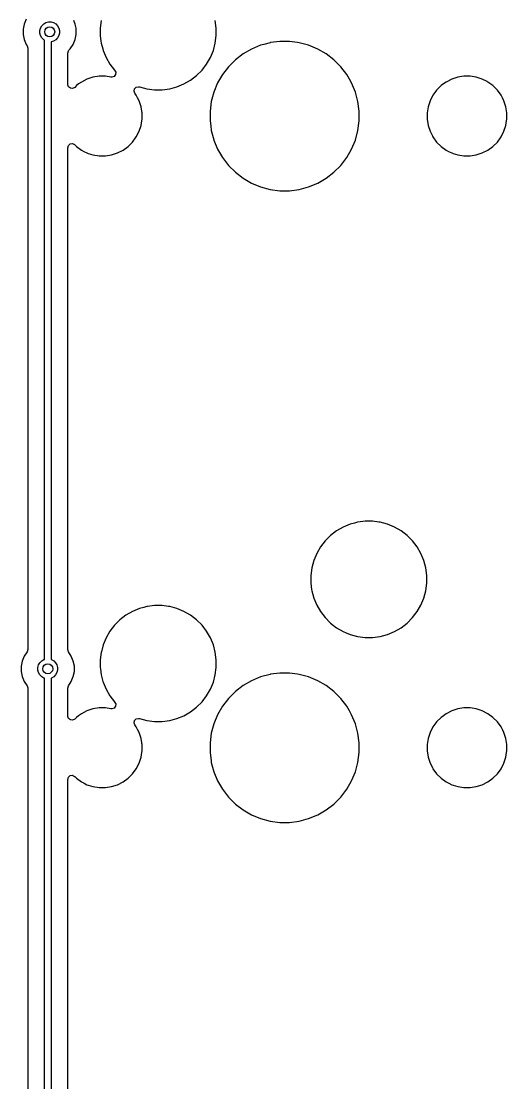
# Model space of a CAD drawing. Extents: x 3.97 to 7.28, y -6.08 to -1.4.
# Drawn here: x 4.937 to 5.514, y -3.773 to -2.512 of the extents above; entities that cross this region are included whole.
import ezdxf

# ---------------------------------------------------------------- set-up
doc = ezdxf.new("R2010")
doc.units = 0
doc.header["$MEASUREMENT"] = 0
doc.layers.add('BLACK', color=7, linetype='CONTINUOUS')

msp = doc.modelspace()

# ---------------------------------------------------------------- linework, layer by layer
at = {"layer": 'BLACK', "linetype": 'CONTINUOUS'}
for p, q in [((4.9408, -2.5158), (4.9395, -2.5219)), ((4.9431, -2.5101), (4.9408, -2.5158)), ((4.9408, -2.5158), (4.9408, -2.5158)), ((4.9594, -2.5235), (4.9602, -2.5205)), ((4.9602, -2.5205), (4.9617, -2.5178)), ((4.9617, -2.5178), (4.9639, -2.5156)), ((4.9639, -2.5156), (4.9665, -2.5141)), ((4.9665, -2.5141), (4.9695, -2.5133)), ((4.9695, -2.5133), (4.9726, -2.5133)), ((4.9726, -2.5133), (4.9756, -2.5141)), ((4.9756, -2.5141), (4.9783, -2.5156)), ((4.9783, -2.5156), (4.9804, -2.5178)), ((4.9804, -2.5178), (4.982, -2.5205)), ((4.982, -2.5205), (4.9828, -2.5235)), ((5.0014, -2.5158), (4.9996, -2.5115)), ((5.0023, -2.5205), (5.0014, -2.5158)), ((5.0026, -2.5219), (5.0023, -2.5205)), ((5.0323, -2.5115), (5.0311, -2.5205)), ((5.0311, -2.5205), (5.0311, -2.5295)), ((5.1689, -2.5205), (5.1677, -2.5115)), ((5.1689, -2.5295), (5.1689, -2.5205)), ((4.9395, -2.5219), (4.9395, -2.5281)), ((4.9395, -2.5281), (4.9408, -2.5342)), ((4.9594, -2.5265), (4.9594, -2.5235)), ((4.9602, -2.5295), (4.9594, -2.5265)), ((4.9617, -2.5322), (4.9602, -2.5295)), ((4.9639, -2.5344), (4.9617, -2.5322)), ((4.9804, -2.5322), (4.9783, -2.5344)), ((4.982, -2.5295), (4.9804, -2.5322)), ((4.9828, -2.5265), (4.982, -2.5295)), ((4.9828, -2.5235), (4.9828, -2.5265)), ((5.0014, -2.5342), (5.0026, -2.5281)), ((5.0026, -2.5281), (5.0026, -2.5219)), ((5.0026, -2.5219), (5.0026, -2.5219)), ((5.0026, -2.5219), (5.0026, -2.5219)), ((5.0311, -2.5295), (5.0319, -2.536)), ((5.1677, -2.5385), (5.1689, -2.5295)), ((4.9408, -2.5342), (4.9408, -2.5342)), ((4.9408, -2.5342), (4.9431, -2.5399)), ((4.9431, -2.5399), (4.9431, -2.5399)), ((4.9431, -2.5399), (4.9431, -2.5399)), ((4.9431, -2.5399), (4.9443, -2.5417)), ((4.9443, -2.5417), (4.9451, -2.5443)), ((4.9451, -2.5443), (4.9451, -2.5444)), ((4.9451, -2.5444), (4.9451, -3.2584)), ((4.9648, -2.5349), (4.9639, -2.5344)), ((4.9648, -3.2702), (4.9648, -2.5349)), ((4.9756, -2.5359), (4.9727, -2.5367)), ((4.9727, -2.5367), (4.9727, -3.2702)), ((4.9783, -2.5344), (4.9756, -2.5359)), ((4.9938, -2.5468), (4.9955, -2.5451)), ((4.9955, -2.5451), (4.999, -2.5399)), ((4.9955, -2.5451), (4.9955, -2.5451)), ((4.999, -2.5399), (5.0014, -2.5342)), ((5.0319, -2.536), (5.0323, -2.5385)), ((5.0323, -2.5385), (5.034, -2.5451)), ((5.034, -2.5451), (5.0346, -2.5472)), ((5.1654, -2.5472), (5.1677, -2.5385)), ((5.2107, -2.5454), (5.2007, -2.5512)), ((5.2215, -2.5409), (5.2107, -2.5454)), ((5.2107, -2.5454), (5.2107, -2.5454)), ((5.2252, -2.5399), (5.2215, -2.5409)), ((5.2215, -2.5409), (5.2215, -2.5409)), ((5.2327, -2.5379), (5.2252, -2.5399)), ((5.2332, -2.5378), (5.2327, -2.5379)), ((5.2442, -2.5364), (5.2332, -2.5378)), ((5.2558, -2.5364), (5.2442, -2.5364)), ((5.2442, -2.5364), (5.2442, -2.5364)), ((5.2654, -2.5377), (5.2558, -2.5364)), ((5.2558, -2.5364), (5.2558, -2.5364)), ((5.2673, -2.5379), (5.2654, -2.5377)), ((5.2785, -2.5409), (5.2673, -2.5379)), ((5.2893, -2.5454), (5.2785, -2.5409)), ((5.2785, -2.5409), (5.2785, -2.5409)), ((5.2785, -2.5409), (5.2785, -2.5409)), ((5.2993, -2.5512), (5.2893, -2.5454)), ((5.2893, -2.5454), (5.2893, -2.5454)), ((4.9924, -2.5503), (4.9932, -2.5476)), ((4.9924, -2.5874), (4.9924, -2.5503)), ((4.9932, -2.5476), (4.9938, -2.5468)), ((5.0346, -2.5472), (5.0381, -2.5555)), ((5.0381, -2.5555), (5.0381, -2.5555)), ((5.0381, -2.5555), (5.0426, -2.5634)), ((5.1574, -2.5634), (5.1619, -2.5555)), ((5.1619, -2.5555), (5.1654, -2.5472)), ((5.1915, -2.5582), (5.1832, -2.5665)), ((5.2007, -2.5512), (5.1915, -2.5582)), ((5.1915, -2.5582), (5.1915, -2.5582)), ((5.3085, -2.5582), (5.2993, -2.5512)), ((5.3168, -2.5665), (5.3085, -2.5582)), ((5.3085, -2.5582), (5.3085, -2.5582)), ((5.0426, -2.5634), (5.0481, -2.5705)), ((5.0481, -2.5705), (5.0482, -2.5707)), ((5.0482, -2.5707), (5.0481, -2.5707)), ((5.0481, -2.5707), (5.0494, -2.5729)), ((5.1455, -2.5769), (5.1519, -2.5705)), ((5.1519, -2.5705), (5.1574, -2.5634)), ((5.1519, -2.5705), (5.1519, -2.5705)), ((5.1519, -2.5705), (5.1519, -2.5705)), ((5.1832, -2.5665), (5.1762, -2.5757)), ((5.1832, -2.5665), (5.1832, -2.5665)), ((5.3238, -2.5757), (5.3168, -2.5665)), ((5.3168, -2.5665), (5.3168, -2.5665)), ((5.0153, -2.5812), (5.0087, -2.5846)), ((5.0224, -2.5789), (5.0153, -2.5812)), ((5.0297, -2.5777), (5.0224, -2.5789)), ((5.0372, -2.5777), (5.0297, -2.5777)), ((5.0297, -2.5777), (5.0297, -2.5777)), ((5.0438, -2.5788), (5.0372, -2.5777)), ((5.0372, -2.5777), (5.0372, -2.5777)), ((5.0449, -2.5788), (5.0438, -2.5788)), ((5.0475, -2.5779), (5.0449, -2.5788)), ((5.0492, -2.5757), (5.0475, -2.5779)), ((5.0494, -2.5729), (5.0492, -2.5757)), ((5.1305, -2.5869), (5.1384, -2.5824)), ((5.1384, -2.5824), (5.1455, -2.5769)), ((5.1455, -2.5769), (5.1455, -2.5769)), ((5.1455, -2.5769), (5.1455, -2.5769)), ((5.1762, -2.5757), (5.1704, -2.5857)), ((5.327, -2.5812), (5.3238, -2.5757)), ((5.3296, -2.5857), (5.327, -2.5812)), ((5.4484, -2.5812), (5.4418, -2.5846)), ((5.4555, -2.5789), (5.4484, -2.5812)), ((5.4628, -2.5777), (5.4555, -2.5789)), ((5.4703, -2.5777), (5.4628, -2.5777)), ((5.4628, -2.5777), (5.4628, -2.5777)), ((5.4776, -2.5789), (5.4703, -2.5777)), ((5.4703, -2.5777), (5.4703, -2.5777)), ((5.4847, -2.5812), (5.4776, -2.5789)), ((5.4905, -2.5841), (5.4847, -2.5812)), ((4.9924, -2.5878), (4.9924, -2.5874)), ((4.9934, -2.5904), (4.9924, -2.5878)), ((4.9956, -2.592), (4.9934, -2.5904)), ((4.9983, -2.5922), (4.9956, -2.592)), ((5.0007, -2.5909), (4.9983, -2.5922)), ((5.0027, -2.5889), (5.0007, -2.5909)), ((5.0054, -2.5869), (5.0027, -2.5889)), ((5.0027, -2.5889), (5.0027, -2.5889)), ((5.0027, -2.5889), (5.0027, -2.5889)), ((5.0087, -2.5846), (5.0054, -2.5869)), ((5.0712, -2.5953), (5.0719, -2.5926)), ((5.0722, -2.5979), (5.0712, -2.5953)), ((5.0719, -2.5926), (5.0738, -2.5907)), ((5.0738, -2.5907), (5.0765, -2.5901)), ((5.0765, -2.5901), (5.0777, -2.5904)), ((5.0777, -2.5904), (5.0778, -2.5904)), ((5.0778, -2.5904), (5.0778, -2.5904)), ((5.0778, -2.5904), (5.0865, -2.5927)), ((5.0865, -2.5927), (5.0955, -2.5939)), ((5.0955, -2.5939), (5.0955, -2.5939)), ((5.0955, -2.5939), (5.1045, -2.5939)), ((5.1045, -2.5939), (5.1135, -2.5927)), ((5.1045, -2.5939), (5.1045, -2.5939)), ((5.1135, -2.5927), (5.1222, -2.5904)), ((5.1222, -2.5904), (5.1305, -2.5869)), ((5.1704, -2.5857), (5.1659, -2.5965)), ((5.1704, -2.5857), (5.1704, -2.5857)), ((5.3341, -2.5965), (5.3296, -2.5857)), ((5.4297, -2.5953), (5.4261, -2.6002)), ((5.4305, -2.5942), (5.4297, -2.5953)), ((5.4357, -2.5889), (5.4305, -2.5942)), ((5.4305, -2.5942), (5.4305, -2.5942)), ((5.4305, -2.5942), (5.4305, -2.5942)), ((5.4385, -2.5869), (5.4357, -2.5889)), ((5.4357, -2.5889), (5.4357, -2.5889)), ((5.4357, -2.5889), (5.4357, -2.5889)), ((5.4418, -2.5846), (5.4385, -2.5869)), ((5.4913, -2.5846), (5.4905, -2.5841)), ((5.4973, -2.5889), (5.4913, -2.5846)), ((5.5026, -2.5942), (5.4973, -2.5889)), ((5.507, -2.6002), (5.5026, -2.5942)), ((5.0739, -2.6002), (5.0722, -2.5979)), ((5.0755, -2.6034), (5.0739, -2.6002)), ((5.0773, -2.6069), (5.0755, -2.6034)), ((5.0785, -2.6106), (5.0773, -2.6069)), ((5.0773, -2.6069), (5.0773, -2.6069)), ((5.0773, -2.6069), (5.0773, -2.6069)), ((5.1629, -2.6077), (5.1614, -2.6192)), ((5.1659, -2.5965), (5.1629, -2.6077)), ((5.1629, -2.6077), (5.1629, -2.6077)), ((5.1659, -2.5965), (5.1659, -2.5965)), ((5.3371, -2.6077), (5.3341, -2.5965)), ((5.3386, -2.6192), (5.3371, -2.6077)), ((5.4227, -2.6069), (5.4204, -2.6139)), ((5.4261, -2.6002), (5.4227, -2.6069)), ((5.5086, -2.6034), (5.507, -2.6002)), ((5.5103, -2.6069), (5.5086, -2.6034)), ((5.5116, -2.6106), (5.5103, -2.6069)), ((5.5103, -2.6069), (5.5103, -2.6069)), ((5.5103, -2.6069), (5.5103, -2.6069)), ((5.0796, -2.6139), (5.0785, -2.6106)), ((5.0804, -2.6192), (5.0796, -2.6139)), ((5.0805, -2.6198), (5.0804, -2.6192)), ((5.0807, -2.6213), (5.0805, -2.6198)), ((5.0807, -2.6287), (5.0807, -2.6213)), ((5.1614, -2.6192), (5.1614, -2.6308)), ((5.3386, -2.6213), (5.3386, -2.6192)), ((5.3386, -2.6308), (5.3386, -2.6213)), ((5.4204, -2.6139), (5.4193, -2.6213)), ((5.4193, -2.6213), (5.4193, -2.6287)), ((5.5126, -2.6139), (5.5116, -2.6106)), ((5.5138, -2.6213), (5.5126, -2.6139)), ((5.5138, -2.6287), (5.5138, -2.6213)), ((5.0796, -2.6361), (5.0804, -2.6308)), ((5.0804, -2.6308), (5.0807, -2.6287)), ((5.1614, -2.6308), (5.1622, -2.6367)), ((5.3371, -2.6423), (5.3386, -2.6308)), ((5.4193, -2.6287), (5.4204, -2.6361)), ((5.5126, -2.6361), (5.5135, -2.6308)), ((5.5135, -2.6308), (5.5138, -2.6287)), ((5.0739, -2.6498), (5.0773, -2.6431)), ((5.0773, -2.6431), (5.0796, -2.6361)), ((5.1622, -2.6367), (5.1629, -2.6423)), ((5.1629, -2.6423), (5.1658, -2.6531)), ((5.3341, -2.6535), (5.3371, -2.6423)), ((5.4204, -2.6361), (5.4227, -2.6431)), ((5.4227, -2.6431), (5.4255, -2.6485)), ((5.507, -2.6498), (5.5103, -2.6431)), ((5.5103, -2.6431), (5.5126, -2.6361)), ((4.9932, -2.6599), (4.9952, -2.6581)), ((4.9952, -2.6581), (4.998, -2.6577)), ((4.998, -2.6577), (5.0005, -2.6589)), ((5.0005, -2.6589), (5.0007, -2.6591)), ((5.0007, -2.6591), (5.0027, -2.6611)), ((5.0643, -2.6611), (5.0695, -2.6558)), ((5.0695, -2.6558), (5.0739, -2.6498)), ((5.1658, -2.6531), (5.1659, -2.6535)), ((5.1659, -2.6535), (5.1659, -2.6535)), ((5.1659, -2.6535), (5.1704, -2.6643)), ((5.3296, -2.6643), (5.3341, -2.6535)), ((5.4255, -2.6485), (5.4261, -2.6498)), ((5.4261, -2.6498), (5.4305, -2.6558)), ((5.4305, -2.6558), (5.4357, -2.6611)), ((5.4973, -2.6611), (5.5026, -2.6558)), ((5.5026, -2.6558), (5.507, -2.6498)), ((4.9924, -2.6626), (4.9932, -2.6599)), ((4.9924, -3.1705), (4.9924, -2.6626)), ((5.0027, -2.6611), (5.0087, -2.6654)), ((5.0087, -2.6654), (5.0116, -2.6669)), ((5.0116, -2.6669), (5.0153, -2.6688)), ((5.0153, -2.6688), (5.0153, -2.6688)), ((5.0153, -2.6688), (5.0153, -2.6688)), ((5.0153, -2.6688), (5.0169, -2.6693)), ((5.0169, -2.6693), (5.0224, -2.6711)), ((5.0224, -2.6711), (5.0297, -2.6723)), ((5.0372, -2.6723), (5.0445, -2.6711)), ((5.0445, -2.6711), (5.0516, -2.6688)), ((5.0516, -2.6688), (5.0582, -2.6654)), ((5.0582, -2.6654), (5.0643, -2.6611)), ((5.1704, -2.6643), (5.1704, -2.6643)), ((5.1704, -2.6643), (5.1762, -2.6743)), ((5.3238, -2.6743), (5.3296, -2.6643)), ((5.4357, -2.6611), (5.4418, -2.6654)), ((5.4418, -2.6654), (5.4446, -2.6669)), ((5.4446, -2.6669), (5.4484, -2.6688)), ((5.4484, -2.6688), (5.4484, -2.6688)), ((5.4484, -2.6688), (5.4484, -2.6688)), ((5.4484, -2.6688), (5.45, -2.6693)), ((5.45, -2.6693), (5.4555, -2.6711)), ((5.4555, -2.6711), (5.4628, -2.6723)), ((5.4703, -2.6723), (5.4776, -2.6711)), ((5.4776, -2.6711), (5.4847, -2.6688)), ((5.4847, -2.6688), (5.4913, -2.6654)), ((5.4913, -2.6654), (5.4973, -2.6611)), ((5.0297, -2.6723), (5.0297, -2.6723)), ((5.0297, -2.6723), (5.0372, -2.6723)), ((5.1762, -2.6743), (5.1832, -2.6835)), ((5.1832, -2.6835), (5.1832, -2.6835)), ((5.1832, -2.6835), (5.1915, -2.6918)), ((5.3085, -2.6918), (5.3168, -2.6835)), ((5.3168, -2.6835), (5.3238, -2.6743)), ((5.4628, -2.6723), (5.4628, -2.6723)), ((5.4628, -2.6723), (5.4703, -2.6723)), ((5.1915, -2.6918), (5.1915, -2.6918)), ((5.1915, -2.6918), (5.2007, -2.6988)), ((5.2993, -2.6988), (5.3085, -2.6918)), ((5.2007, -2.6988), (5.2107, -2.7046)), ((5.2107, -2.7046), (5.2107, -2.7046)), ((5.2107, -2.7046), (5.2107, -2.7046)), ((5.2107, -2.7046), (5.2215, -2.7091)), ((5.2215, -2.7091), (5.2327, -2.7121)), ((5.2673, -2.7121), (5.2785, -2.7091)), ((5.2785, -2.7091), (5.2893, -2.7046)), ((5.2893, -2.7046), (5.2993, -2.6988)), ((5.2327, -2.7121), (5.2442, -2.7136)), ((5.2442, -2.7136), (5.2442, -2.7136)), ((5.2442, -2.7136), (5.2558, -2.7136)), ((5.2558, -2.7136), (5.2673, -2.7121)), ((5.2558, -2.7136), (5.2558, -2.7136)), ((5.3278, -3.1096), (5.3195, -3.1131)), ((5.3328, -3.1083), (5.3278, -3.1096)), ((5.3365, -3.1073), (5.3328, -3.1083)), ((5.337, -3.1072), (5.3365, -3.1073)), ((5.3455, -3.1061), (5.337, -3.1072)), ((5.3545, -3.1061), (5.3455, -3.1061)), ((5.3455, -3.1061), (5.3455, -3.1061)), ((5.362, -3.1071), (5.3545, -3.1061)), ((5.3545, -3.1061), (5.3545, -3.1061)), ((5.3635, -3.1073), (5.362, -3.1071)), ((5.3722, -3.1096), (5.3635, -3.1073)), ((5.3805, -3.1131), (5.3722, -3.1096)), ((5.3045, -3.1231), (5.2981, -3.1295)), ((5.3116, -3.1176), (5.3045, -3.1231)), ((5.3195, -3.1131), (5.3116, -3.1176)), ((5.3195, -3.1131), (5.3195, -3.1131)), ((5.3884, -3.1176), (5.3805, -3.1131)), ((5.3805, -3.1131), (5.3805, -3.1131)), ((5.3955, -3.1231), (5.3884, -3.1176)), ((5.4019, -3.1295), (5.3955, -3.1231)), ((5.3955, -3.1231), (5.3955, -3.1231)), ((5.2926, -3.1366), (5.2881, -3.1445)), ((5.2981, -3.1295), (5.2926, -3.1366)), ((5.4074, -3.1366), (5.4019, -3.1295)), ((5.4019, -3.1295), (5.4019, -3.1295)), ((5.4119, -3.1445), (5.4074, -3.1366)), ((5.4074, -3.1366), (5.4074, -3.1366)), ((5.4074, -3.1366), (5.4074, -3.1366)), ((5.2881, -3.1445), (5.2846, -3.1528)), ((5.2881, -3.1445), (5.2881, -3.1445)), ((5.4154, -3.1528), (5.4119, -3.1445)), ((5.2823, -3.1615), (5.2811, -3.1705)), ((5.2846, -3.1528), (5.2823, -3.1615)), ((5.2823, -3.1615), (5.2823, -3.1615)), ((5.4177, -3.1615), (5.4154, -3.1528)), ((5.4189, -3.1705), (5.4177, -3.1615)), ((4.9924, -3.2584), (4.9924, -3.1705)), ((5.2811, -3.1705), (5.2811, -3.1795)), ((5.4189, -3.1795), (5.4189, -3.1705)), ((5.2811, -3.1795), (5.2821, -3.187)), ((5.2821, -3.187), (5.2823, -3.1885)), ((5.2823, -3.1885), (5.2823, -3.1885)), ((5.2823, -3.1885), (5.2846, -3.1972)), ((5.4154, -3.1972), (5.4177, -3.1885)), ((5.4177, -3.1885), (5.4189, -3.1795)), ((5.2846, -3.1972), (5.2881, -3.2055)), ((5.4119, -3.2055), (5.4154, -3.1972)), ((5.0695, -3.2131), (5.0616, -3.2176)), ((5.0778, -3.2096), (5.0695, -3.2131)), ((5.0695, -3.2131), (5.0695, -3.2131)), ((5.0828, -3.2083), (5.0778, -3.2096)), ((5.0865, -3.2073), (5.0828, -3.2083)), ((5.087, -3.2072), (5.0865, -3.2073)), ((5.0955, -3.2061), (5.087, -3.2072)), ((5.1045, -3.2061), (5.0955, -3.2061)), ((5.0955, -3.2061), (5.0955, -3.2061)), ((5.112, -3.2071), (5.1045, -3.2061)), ((5.1045, -3.2061), (5.1045, -3.2061)), ((5.1135, -3.2073), (5.112, -3.2071)), ((5.1222, -3.2096), (5.1135, -3.2073)), ((5.1305, -3.2131), (5.1222, -3.2096)), ((5.1384, -3.2176), (5.1305, -3.2131)), ((5.1305, -3.2131), (5.1305, -3.2131)), ((5.2881, -3.2055), (5.2881, -3.2055)), ((5.2881, -3.2055), (5.2926, -3.2134)), ((5.2926, -3.2134), (5.2981, -3.2205)), ((5.4019, -3.2205), (5.4074, -3.2134)), ((5.4074, -3.2134), (5.4119, -3.2055)), ((5.0545, -3.2231), (5.0481, -3.2295)), ((5.0616, -3.2176), (5.0545, -3.2231)), ((5.1455, -3.2231), (5.1384, -3.2176)), ((5.1519, -3.2295), (5.1455, -3.2231)), ((5.1455, -3.2231), (5.1455, -3.2231)), ((5.2981, -3.2205), (5.2981, -3.2205)), ((5.2981, -3.2205), (5.3045, -3.2269)), ((5.3955, -3.2269), (5.4019, -3.2205)), ((5.4019, -3.2205), (5.4019, -3.2205)), ((5.4019, -3.2205), (5.4019, -3.2205)), ((5.0426, -3.2366), (5.0381, -3.2445)), ((5.0481, -3.2295), (5.0426, -3.2366)), ((5.1574, -3.2366), (5.1519, -3.2295)), ((5.1519, -3.2295), (5.1519, -3.2295)), ((5.1619, -3.2445), (5.1574, -3.2366)), ((5.1574, -3.2366), (5.1574, -3.2366)), ((5.1574, -3.2366), (5.1574, -3.2366)), ((5.3045, -3.2269), (5.3045, -3.2269)), ((5.3045, -3.2269), (5.3116, -3.2324)), ((5.3116, -3.2324), (5.3116, -3.2324)), ((5.3116, -3.2324), (5.3116, -3.2324)), ((5.3116, -3.2324), (5.3195, -3.2369)), ((5.3195, -3.2369), (5.3195, -3.2369)), ((5.3195, -3.2369), (5.3195, -3.2369)), ((5.3195, -3.2369), (5.3231, -3.2384)), ((5.3231, -3.2384), (5.3278, -3.2404)), ((5.3722, -3.2404), (5.3805, -3.2369)), ((5.3805, -3.2369), (5.3884, -3.2324)), ((5.3884, -3.2324), (5.3955, -3.2269)), ((5.3955, -3.2269), (5.3955, -3.2269)), ((5.3955, -3.2269), (5.3955, -3.2269)), ((5.0381, -3.2445), (5.0346, -3.2528)), ((5.0381, -3.2445), (5.0381, -3.2445)), ((5.1654, -3.2528), (5.1619, -3.2445)), ((5.3278, -3.2404), (5.3365, -3.2427)), ((5.3365, -3.2427), (5.3455, -3.2439)), ((5.3455, -3.2439), (5.3455, -3.2439)), ((5.3455, -3.2439), (5.3545, -3.2439)), ((5.3545, -3.2439), (5.3635, -3.2427)), ((5.3545, -3.2439), (5.3545, -3.2439)), ((5.3635, -3.2427), (5.3722, -3.2404)), ((4.9443, -3.2611), (4.9408, -3.2663)), ((4.9451, -3.2584), (4.9443, -3.2611)), ((4.9443, -3.2611), (4.9443, -3.2611)), ((4.9924, -3.2585), (4.9924, -3.2584)), ((4.9932, -3.2611), (4.9924, -3.2585)), ((4.9967, -3.2663), (4.9932, -3.2611)), ((5.0323, -3.2615), (5.0311, -3.2705)), ((5.0324, -3.2611), (5.0323, -3.2615)), ((5.0323, -3.2615), (5.0323, -3.2615)), ((5.0346, -3.2528), (5.0324, -3.2611)), ((5.0346, -3.2528), (5.0346, -3.2528)), ((5.1677, -3.2615), (5.1654, -3.2528)), ((5.1689, -3.2705), (5.1677, -3.2615)), ((4.9384, -3.2721), (4.9372, -3.2781)), ((4.9408, -3.2663), (4.9384, -3.2721)), ((4.9384, -3.2721), (4.9384, -3.2721)), ((4.9408, -3.2663), (4.9408, -3.2663)), ((4.957, -3.2797), (4.9578, -3.2767)), ((4.9578, -3.2767), (4.9594, -3.2741)), ((4.9594, -3.2741), (4.9616, -3.2719)), ((4.9616, -3.2719), (4.9642, -3.2703)), ((4.9642, -3.2703), (4.9648, -3.2702)), ((4.9727, -3.2702), (4.9733, -3.2703)), ((4.9733, -3.2703), (4.9759, -3.2719)), ((4.9759, -3.2719), (4.9781, -3.2741)), ((4.9781, -3.2741), (4.9797, -3.2767)), ((4.9797, -3.2767), (4.9805, -3.2797)), ((4.9991, -3.2721), (4.9967, -3.2663)), ((4.9967, -3.2663), (4.9967, -3.2663)), ((5.0003, -3.2781), (4.9991, -3.2721)), ((4.9991, -3.2721), (4.9991, -3.2721)), ((5.0311, -3.2705), (5.0311, -3.2795)), ((5.1689, -3.2795), (5.1689, -3.2705)), ((4.9372, -3.2781), (4.9372, -3.2844)), ((4.9372, -3.2844), (4.9384, -3.2904)), ((4.957, -3.2828), (4.957, -3.2797)), ((4.9578, -3.2858), (4.957, -3.2828)), ((4.9594, -3.2884), (4.9578, -3.2858)), ((4.9616, -3.2906), (4.9594, -3.2884)), ((4.9781, -3.2884), (4.9759, -3.2906)), ((4.9797, -3.2858), (4.9781, -3.2884)), ((4.9805, -3.2828), (4.9797, -3.2858)), ((4.9805, -3.2797), (4.9805, -3.2828)), ((4.9991, -3.2904), (5.0003, -3.2844)), ((5.0003, -3.2844), (5.0003, -3.2781)), ((5.0003, -3.2781), (5.0003, -3.2781)), ((5.0003, -3.2781), (5.0003, -3.2781)), ((5.0311, -3.2795), (5.0313, -3.2811)), ((5.0313, -3.2811), (5.0323, -3.2885)), ((5.0323, -3.2885), (5.0343, -3.2962)), ((5.1654, -3.2972), (5.1677, -3.2885)), ((5.1677, -3.2885), (5.1689, -3.2795)), ((5.2327, -3.2879), (5.2215, -3.2909)), ((5.2332, -3.2878), (5.2327, -3.2879)), ((5.2442, -3.2864), (5.2332, -3.2878)), ((5.2558, -3.2864), (5.2442, -3.2864)), ((5.2442, -3.2864), (5.2442, -3.2864)), ((5.2654, -3.2877), (5.2558, -3.2864)), ((5.2558, -3.2864), (5.2558, -3.2864)), ((5.2673, -3.2879), (5.2654, -3.2877)), ((5.2785, -3.2909), (5.2673, -3.2879)), ((4.9384, -3.2904), (4.9384, -3.2904)), ((4.9384, -3.2904), (4.9408, -3.2962)), ((4.9408, -3.2962), (4.9408, -3.2962)), ((4.9408, -3.2962), (4.9443, -3.3014)), ((4.9443, -3.3014), (4.9451, -3.304)), ((4.9642, -3.2922), (4.9616, -3.2906)), ((4.9648, -3.2923), (4.9642, -3.2922)), ((4.9648, -4.0202), (4.9648, -3.2923)), ((4.9733, -3.2922), (4.9727, -3.2923)), ((4.9727, -3.2923), (4.9727, -4.0202)), ((4.9759, -3.2906), (4.9733, -3.2922)), ((4.9924, -3.3041), (4.9932, -3.3014)), ((4.9932, -3.3014), (4.9967, -3.2962)), ((4.9932, -3.3014), (4.9932, -3.3014)), ((4.9967, -3.2962), (4.9991, -3.2904)), ((4.9967, -3.2962), (4.9967, -3.2962)), ((4.9967, -3.2962), (4.9967, -3.2962)), ((5.0343, -3.2962), (5.0346, -3.2972)), ((5.0346, -3.2972), (5.0381, -3.3055)), ((5.1619, -3.3055), (5.1654, -3.2972)), ((5.2007, -3.3012), (5.1915, -3.3082)), ((5.2107, -3.2954), (5.2007, -3.3012)), ((5.2215, -3.2909), (5.2107, -3.2954)), ((5.2107, -3.2954), (5.2107, -3.2954)), ((5.2215, -3.2909), (5.2215, -3.2909)), ((5.2893, -3.2954), (5.2785, -3.2909)), ((5.2785, -3.2909), (5.2785, -3.2909)), ((5.2785, -3.2909), (5.2785, -3.2909)), ((5.2993, -3.3012), (5.2893, -3.2954)), ((5.2893, -3.2954), (5.2893, -3.2954)), ((5.3085, -3.3082), (5.2993, -3.3012)), ((4.9451, -3.304), (4.9451, -3.3041)), ((4.9451, -3.3041), (4.9451, -4.0084)), ((4.9924, -3.3374), (4.9924, -3.3041)), ((5.0381, -3.3055), (5.0381, -3.3055)), ((5.0381, -3.3055), (5.0426, -3.3134)), ((5.0426, -3.3134), (5.0481, -3.3205)), ((5.1519, -3.3205), (5.1574, -3.3134)), ((5.1574, -3.3134), (5.1619, -3.3055)), ((5.1915, -3.3082), (5.1832, -3.3165)), ((5.1915, -3.3082), (5.1915, -3.3082)), ((5.3168, -3.3165), (5.3085, -3.3082)), ((5.3085, -3.3082), (5.3085, -3.3082)), ((5.0492, -3.3257), (5.0475, -3.3279)), ((5.0481, -3.3205), (5.0482, -3.3207)), ((5.0482, -3.3207), (5.0481, -3.3207)), ((5.0481, -3.3207), (5.0494, -3.3229)), ((5.0494, -3.3229), (5.0492, -3.3257)), ((5.1384, -3.3324), (5.1455, -3.3269)), ((5.1455, -3.3269), (5.1519, -3.3205)), ((5.1455, -3.3269), (5.1455, -3.3269)), ((5.1455, -3.3269), (5.1455, -3.3269)), ((5.1519, -3.3205), (5.1519, -3.3205)), ((5.1519, -3.3205), (5.1519, -3.3205)), ((5.1762, -3.3257), (5.1704, -3.3357)), ((5.1832, -3.3165), (5.1762, -3.3257)), ((5.1832, -3.3165), (5.1832, -3.3165)), ((5.3238, -3.3257), (5.3168, -3.3165)), ((5.3168, -3.3165), (5.3168, -3.3165)), ((5.327, -3.3312), (5.3238, -3.3257)), ((4.9924, -3.3378), (4.9924, -3.3374)), ((4.9934, -3.3404), (4.9924, -3.3378)), ((5.0027, -3.3389), (5.0007, -3.3409)), ((5.0054, -3.3369), (5.0027, -3.3389)), ((5.0027, -3.3389), (5.0027, -3.3389)), ((5.0027, -3.3389), (5.0027, -3.3389)), ((5.0087, -3.3346), (5.0054, -3.3369)), ((5.0153, -3.3312), (5.0087, -3.3346)), ((5.0224, -3.3289), (5.0153, -3.3312)), ((5.0297, -3.3277), (5.0224, -3.3289)), ((5.0372, -3.3277), (5.0297, -3.3277)), ((5.0297, -3.3277), (5.0297, -3.3277)), ((5.0438, -3.3288), (5.0372, -3.3277)), ((5.0372, -3.3277), (5.0372, -3.3277)), ((5.0449, -3.3288), (5.0438, -3.3288)), ((5.0475, -3.3279), (5.0449, -3.3288)), ((5.1222, -3.3404), (5.1305, -3.3369)), ((5.1305, -3.3369), (5.1384, -3.3324)), ((5.1704, -3.3357), (5.1659, -3.3465)), ((5.1704, -3.3357), (5.1704, -3.3357)), ((5.3296, -3.3357), (5.327, -3.3312)), ((5.3341, -3.3465), (5.3296, -3.3357)), ((5.4357, -3.3389), (5.4305, -3.3442)), ((5.4385, -3.3369), (5.4357, -3.3389)), ((5.4357, -3.3389), (5.4357, -3.3389)), ((5.4357, -3.3389), (5.4357, -3.3389)), ((5.4418, -3.3346), (5.4385, -3.3369)), ((5.4484, -3.3312), (5.4418, -3.3346)), ((5.4555, -3.3289), (5.4484, -3.3312)), ((5.4628, -3.3277), (5.4555, -3.3289)), ((5.4703, -3.3277), (5.4628, -3.3277)), ((5.4628, -3.3277), (5.4628, -3.3277)), ((5.4776, -3.3289), (5.4703, -3.3277)), ((5.4703, -3.3277), (5.4703, -3.3277)), ((5.4847, -3.3312), (5.4776, -3.3289)), ((5.4913, -3.3346), (5.4847, -3.3312)), ((5.4973, -3.3389), (5.4913, -3.3346)), ((5.5026, -3.3442), (5.4973, -3.3389)), ((4.9956, -3.342), (4.9934, -3.3404)), ((4.9983, -3.3422), (4.9956, -3.342)), ((5.0007, -3.3409), (4.9983, -3.3422)), ((5.0712, -3.3453), (5.0719, -3.3426)), ((5.0722, -3.3479), (5.0712, -3.3453)), ((5.0719, -3.3426), (5.0738, -3.3407)), ((5.0739, -3.3502), (5.0722, -3.3479)), ((5.0738, -3.3407), (5.0765, -3.3401)), ((5.0755, -3.3534), (5.0739, -3.3502)), ((5.0765, -3.3401), (5.0777, -3.3404)), ((5.0777, -3.3404), (5.0778, -3.3404)), ((5.0778, -3.3404), (5.0778, -3.3404)), ((5.0778, -3.3404), (5.0865, -3.3427)), ((5.0865, -3.3427), (5.0955, -3.3439)), ((5.0955, -3.3439), (5.0955, -3.3439)), ((5.0955, -3.3439), (5.1045, -3.3439)), ((5.1045, -3.3439), (5.1135, -3.3427)), ((5.1045, -3.3439), (5.1045, -3.3439)), ((5.1135, -3.3427), (5.1222, -3.3404)), ((5.1659, -3.3465), (5.1629, -3.3577)), ((5.1659, -3.3465), (5.1659, -3.3465)), ((5.3371, -3.3577), (5.3341, -3.3465)), ((5.4261, -3.3502), (5.4227, -3.3569)), ((5.4297, -3.3453), (5.4261, -3.3502)), ((5.4305, -3.3442), (5.4297, -3.3453)), ((5.4305, -3.3442), (5.4305, -3.3442)), ((5.4305, -3.3442), (5.4305, -3.3442)), ((5.507, -3.3502), (5.5026, -3.3442)), ((5.5086, -3.3534), (5.507, -3.3502)), ((5.0773, -3.3569), (5.0755, -3.3534)), ((5.0785, -3.3606), (5.0773, -3.3569)), ((5.0773, -3.3569), (5.0773, -3.3569)), ((5.0773, -3.3569), (5.0773, -3.3569)), ((5.0796, -3.3639), (5.0785, -3.3606)), ((5.0804, -3.3692), (5.0796, -3.3639)), ((5.1629, -3.3577), (5.1614, -3.3692)), ((5.1629, -3.3577), (5.1629, -3.3577)), ((5.3386, -3.3692), (5.3371, -3.3577)), ((5.4204, -3.3639), (5.4193, -3.3713)), ((5.4227, -3.3569), (5.4204, -3.3639)), ((5.5103, -3.3569), (5.5086, -3.3534)), ((5.5116, -3.3606), (5.5103, -3.3569)), ((5.5103, -3.3569), (5.5103, -3.3569)), ((5.5103, -3.3569), (5.5103, -3.3569)), ((5.5126, -3.3639), (5.5116, -3.3606)), ((5.5138, -3.3713), (5.5126, -3.3639)), ((5.0805, -3.3698), (5.0804, -3.3692)), ((5.0807, -3.3713), (5.0805, -3.3698)), ((5.0807, -3.3787), (5.0807, -3.3713)), ((5.1614, -3.3692), (5.1614, -3.3808)), ((5.3386, -3.3713), (5.3386, -3.3692)), ((5.3386, -3.3808), (5.3386, -3.3713)), ((5.4193, -3.3713), (5.4193, -3.3787)), ((5.5138, -3.3787), (5.5138, -3.3713)), ((5.0773, -3.3931), (5.0796, -3.3861)), ((5.0796, -3.3861), (5.0804, -3.3808)), ((5.0804, -3.3808), (5.0807, -3.3787)), ((5.1614, -3.3808), (5.1627, -3.3904)), ((5.3371, -3.3923), (5.3386, -3.3808)), ((5.4193, -3.3787), (5.4204, -3.3861)), ((5.4204, -3.3861), (5.4227, -3.3931)), ((5.5103, -3.3931), (5.5126, -3.3861)), ((5.5126, -3.3861), (5.5135, -3.3808)), ((5.5135, -3.3808), (5.5138, -3.3787)), ((5.0695, -3.4058), (5.0739, -3.3998)), ((5.0739, -3.3998), (5.0773, -3.3931)), ((5.1627, -3.3904), (5.1629, -3.3923)), ((5.1629, -3.3923), (5.1659, -3.4035)), ((5.3341, -3.4035), (5.3371, -3.3923)), ((5.4227, -3.3931), (5.4255, -3.3985)), ((5.4255, -3.3985), (5.4261, -3.3998)), ((5.4261, -3.3998), (5.4305, -3.4058)), ((5.5026, -3.4058), (5.507, -3.3998)), ((5.507, -3.3998), (5.5103, -3.3931)), ((4.9924, -3.4126), (4.9932, -3.4099)), ((4.9924, -3.9205), (4.9924, -3.4126)), ((4.9932, -3.4099), (4.9952, -3.4081)), ((4.9952, -3.4081), (4.998, -3.4077)), ((4.998, -3.4077), (5.0005, -3.4089)), ((5.0005, -3.4089), (5.0007, -3.4091)), ((5.0007, -3.4091), (5.0027, -3.4111)), ((5.0027, -3.4111), (5.0087, -3.4154)), ((5.0087, -3.4154), (5.0118, -3.417)), ((5.0516, -3.4188), (5.0582, -3.4154)), ((5.0582, -3.4154), (5.0643, -3.4111)), ((5.0643, -3.4111), (5.0695, -3.4058)), ((5.1659, -3.4035), (5.1659, -3.4035)), ((5.1659, -3.4035), (5.1704, -3.4143)), ((5.1704, -3.4143), (5.1704, -3.4143)), ((5.1704, -3.4143), (5.1762, -3.4243)), ((5.3238, -3.4243), (5.3296, -3.4143)), ((5.3296, -3.4143), (5.3341, -3.4035)), ((5.4305, -3.4058), (5.4357, -3.4111)), ((5.4357, -3.4111), (5.4418, -3.4154)), ((5.4418, -3.4154), (5.4449, -3.417)), ((5.4847, -3.4188), (5.4913, -3.4154)), ((5.4913, -3.4154), (5.4973, -3.4111)), ((5.4973, -3.4111), (5.5026, -3.4058)), ((5.0118, -3.417), (5.0153, -3.4188)), ((5.0153, -3.4188), (5.0153, -3.4188)), ((5.0153, -3.4188), (5.0153, -3.4188)), ((5.0153, -3.4188), (5.0169, -3.4193)), ((5.0169, -3.4193), (5.0224, -3.4211)), ((5.0224, -3.4211), (5.0297, -3.4223)), ((5.0297, -3.4223), (5.0297, -3.4223)), ((5.0297, -3.4223), (5.0372, -3.4223)), ((5.0372, -3.4223), (5.0445, -3.4211)), ((5.0445, -3.4211), (5.0516, -3.4188)), ((5.1762, -3.4243), (5.1832, -3.4335)), ((5.3168, -3.4335), (5.3238, -3.4243)), ((5.4449, -3.417), (5.4484, -3.4188)), ((5.4484, -3.4188), (5.4484, -3.4188)), ((5.4484, -3.4188), (5.4484, -3.4188)), ((5.4484, -3.4188), (5.45, -3.4193)), ((5.45, -3.4193), (5.4555, -3.4211)), ((5.4555, -3.4211), (5.4628, -3.4223)), ((5.4628, -3.4223), (5.4628, -3.4223)), ((5.4628, -3.4223), (5.4703, -3.4223)), ((5.4703, -3.4223), (5.4776, -3.4211)), ((5.4776, -3.4211), (5.4847, -3.4188)), ((5.1832, -3.4335), (5.1832, -3.4335)), ((5.1832, -3.4335), (5.1915, -3.4418)), ((5.3085, -3.4418), (5.3168, -3.4335)), ((5.1915, -3.4418), (5.1915, -3.4418)), ((5.1915, -3.4418), (5.2007, -3.4488)), ((5.2007, -3.4488), (5.2107, -3.4546)), ((5.2893, -3.4546), (5.2993, -3.4488)), ((5.2993, -3.4488), (5.3085, -3.4418)), ((5.2107, -3.4546), (5.2107, -3.4546)), ((5.2107, -3.4546), (5.2107, -3.4546)), ((5.2107, -3.4546), (5.2215, -3.4591)), ((5.2215, -3.4591), (5.2327, -3.4621)), ((5.2327, -3.4621), (5.2442, -3.4636)), ((5.2442, -3.4636), (5.2442, -3.4636)), ((5.2442, -3.4636), (5.2558, -3.4636)), ((5.2558, -3.4636), (5.2673, -3.4621)), ((5.2558, -3.4636), (5.2558, -3.4636)), ((5.2673, -3.4621), (5.2785, -3.4591)), ((5.2785, -3.4591), (5.2893, -3.4546))]:
    msp.add_line(p, q, dxfattribs=at)
at = {"layer": 'BLACK'}
for centre in [(4.9711, -2.525), (4.9688, -3.2812)]:
    msp.add_circle(centre, 0.00591, dxfattribs=at)

doc.saveas('drawing.dxf')
